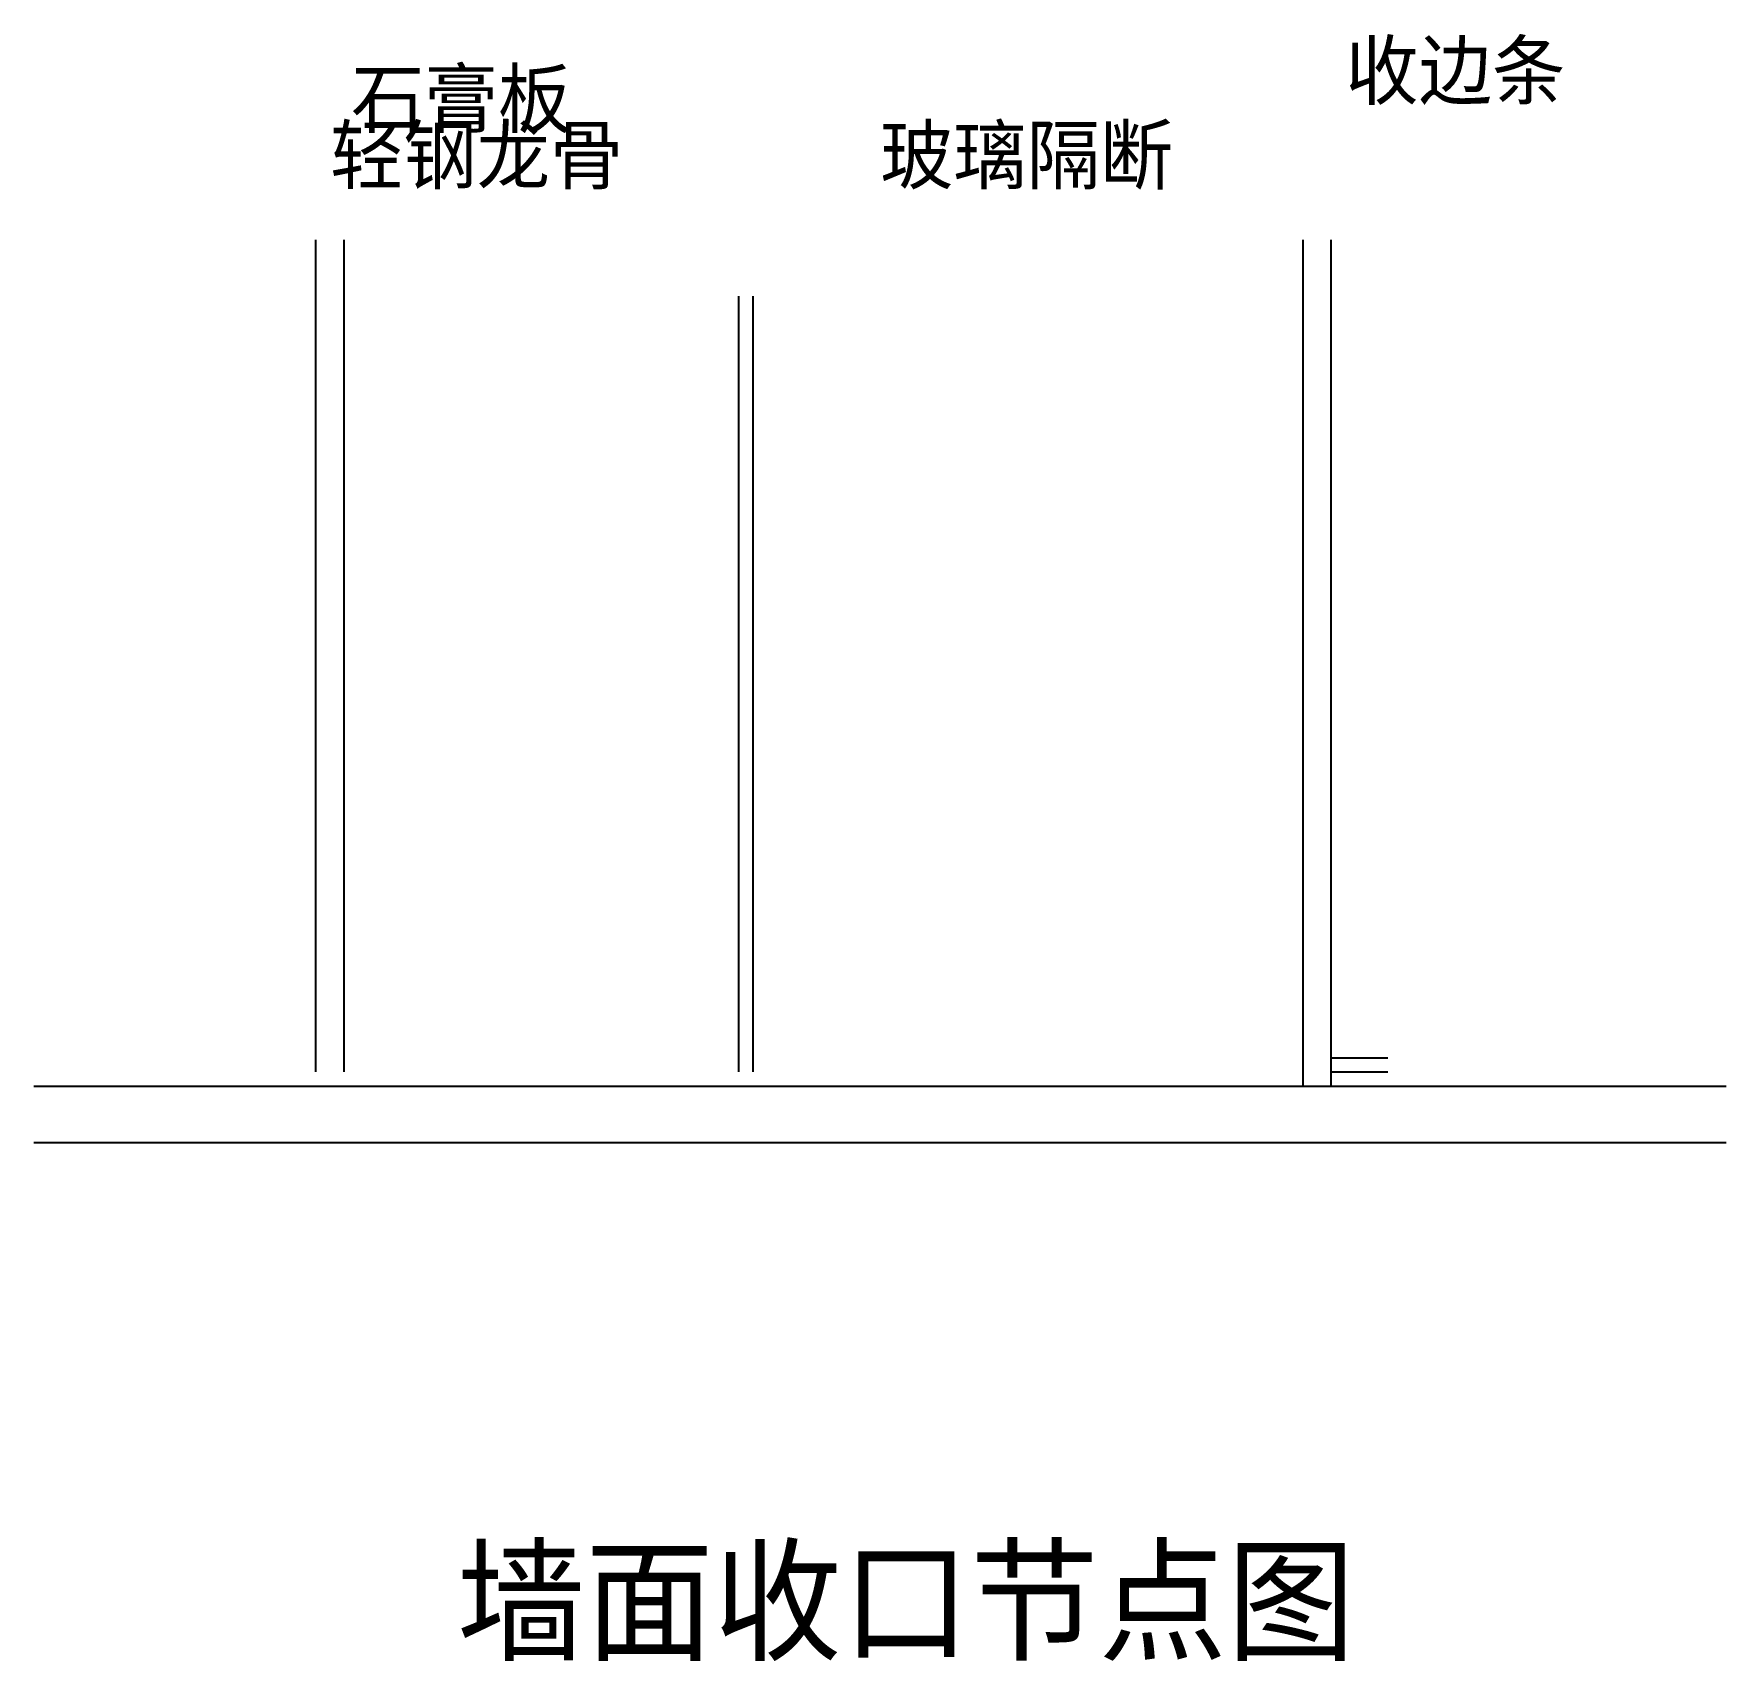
# Model space of a CAD drawing. Header units: millimetres. Extents: x 0 to 6000, y -1539 to 4230.
import ezdxf

# ---------------------------------------------------------------- set-up
doc = ezdxf.new("R2010")
doc.units = ezdxf.units.MM

msp = doc.modelspace()

# ---------------------------------------------------------------- linework, layer by layer
for p, q in [((1000, 550), (1000, 3500)), ((1100, 550), (1100, 3500)), ((4500, 500), (4500, 3500)), ((4600, 500), (4600, 3500)), ((2500, 550), (2500, 3300)), ((2550, 550), (2550, 3300)), ((4600, 600), (4800, 600)), ((4600, 550), (4800, 550)), ((0, 500), (6000, 500)), ((0, 300), (6000, 300))]:
    msp.add_line(p, q)

# ---------------------------------------------------------------- texts
for s, height, p in [('收边条', 200, (4650, 4000)), ('石膏板', 200, (1125, 3900)), ('轻钢龙骨', 200, (1050, 3700)), ('玻璃隔断', 200, (3000, 3700)), ('墙面收口节点图', 350, (1500, -1500))]:
    msp.add_text(s, height=height).set_placement(p)

doc.saveas('drawing.dxf')
